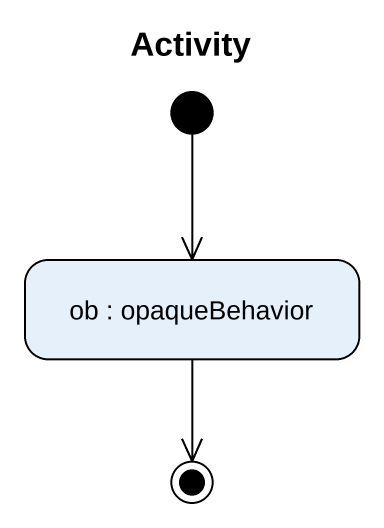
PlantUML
@startuml
title Activity
hide empty description
state "ob : opaqueBehavior" as ob
[*] --> ob
ob --> [*]
@enduml
